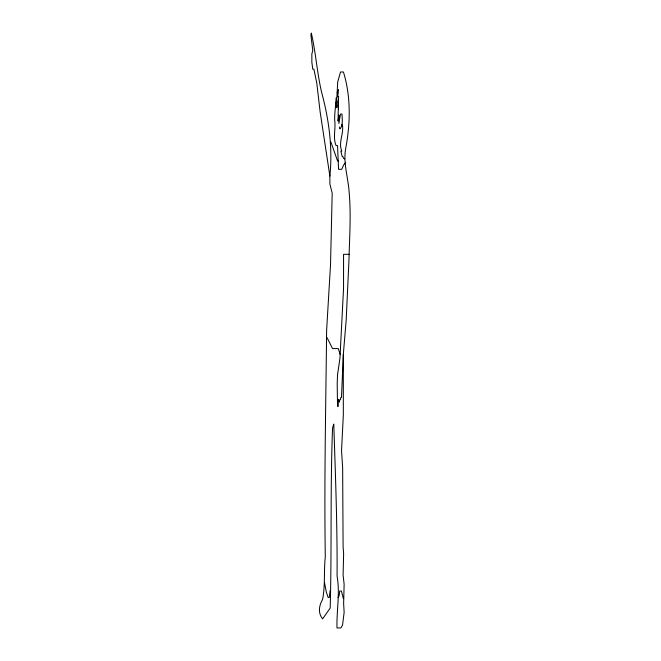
<?xml version="1.0" encoding="UTF-8"?>
<svg xmlns="http://www.w3.org/2000/svg" width="661" height="661" viewBox="0 0 661 661"><rect width="100%" height="100%" fill="white"/><g stroke="black" fill="none" stroke-linecap="round" stroke-linejoin="round"><path stroke-width="0.99" d="M329.872 176.074C332.747 147.94 329.013 119.831 321.692 92.631C317.032 72.966 315.859 52.723 311.306 33.05L310.893 34.942L312.793 50.624L311.852 53.855L311.852 62.316L312.793 69.182L313.909 69.182L316.801 83.187L320.147 111.982L329.872 176.074L329.872 184.047L332.194 193.128L330.517 264.813L326.617 330.343C325.856 405.788 324.121 481.315 325.303 556.81C323.741 571.005 325.361 585.34 322.585 599.444C318.99 605.716 317.817 612.871 322.585 618.911L330.194 608.087C331.805 548.109 330.227 488.008 332.557 427.973L333.772 424.089C335.416 474.755 337.399 525.371 337.069 576.095C340.184 593.454 336.474 610.657 337.003 627.95L340.911 627.95L342.563 624.984L344.133 612.408L343.629 603.303L344.133 584.258L343.1 575.169L343.629 553.521L343.1 546.887L342.654 467.831L341.539 450.637L343.323 415.29L343.323 354.403L346.182 320.064L348.95 260.541C349.479 237.786 351.206 214.974 349.14 192.244C348.231 177.52 342.927 162.903 345.753 148.138C350.462 123.02 350.991 96.572 343.431 71.983L340.514 71.983L337.688 82.047L336.887 97.663L336.201 97.663C335.904 105.132 334.499 112.32 334.664 119.955C336.003 128.374 332.681 137.348 336.019 145.569L337.531 145.569L338.564 169.323L341.737 169.323L343.588 165.085L345.273 162.953M343.323 354.403L341.481 397.542L340.795 397.542L340.415 399.682L339.729 399.682C339.176 408.209 338.085 390.188 338.292 406.432L337.54 406.432L337.193 383.991L337.54 374.729L339.952 358.196L343.555 288.146L343.555 254.311L349.14 254.311M339.531 127.028L339.671 128.771L340.266 128.771C343.183 124.516 342.183 118.889 341.977 114.047L340.506 114.047L338.886 123.5L338.886 115.039L338.035 121.013L338.581 96.531L337.754 96.531L338.581 89.458L337.135 92.788M330.194 590.471L329.228 597.478L328.112 597.478L326.336 592.149L324.501 582.556M343.629 597.494L343.365 598.585L341.398 591.017L339.688 591.017L339.151 595.801L338.027 597.478M341.704 126.053L342.324 124.293C344.249 133.53 337.994 142.429 341.787 151.088L340.911 151.088L340.911 151.617L342.233 156.541L342.919 156.541L343.538 158.343L344.662 158.904M336.201 99.778L336.746 99.778L338.581 104.95M338.564 160.92L337.531 160.92L330.913 142.008M327.137 337.763L332.533 348.562L338.267 348.562L340.142 354.403M338.581 108.867L336.11 101.893L336.193 107.66L336.457 102.86M336.746 97.663L336.746 99.778"/></g></svg>
